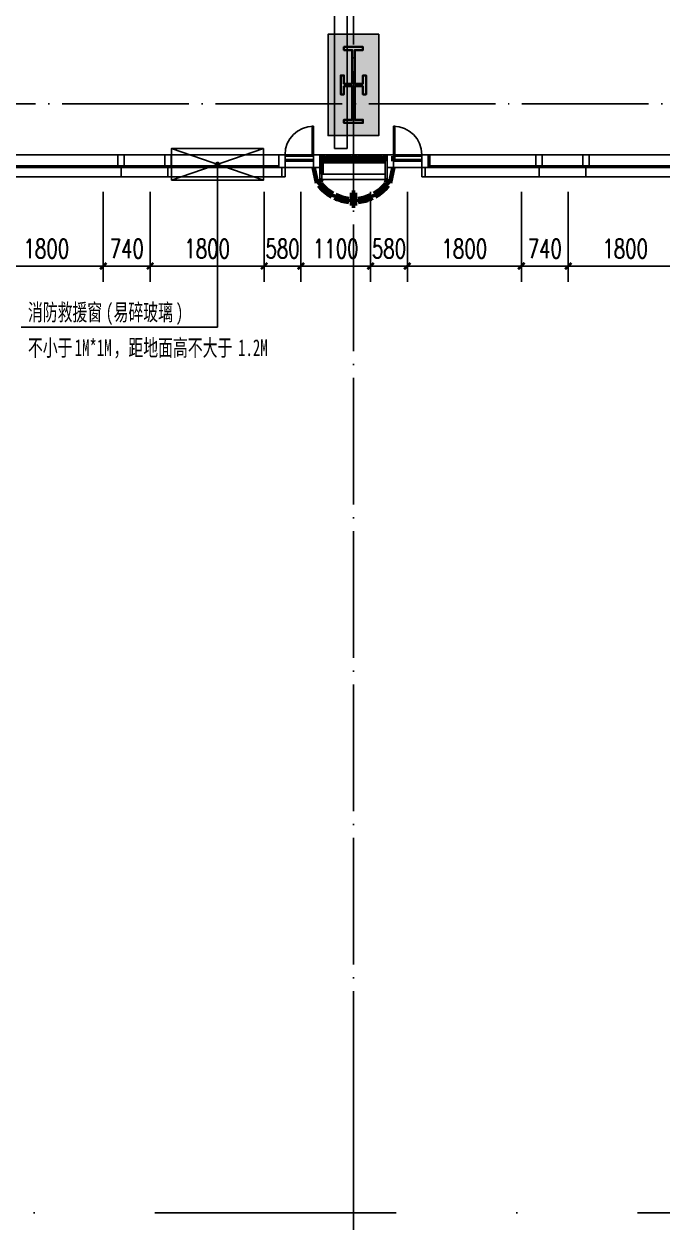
# Model space of a CAD drawing. Header units: millimetres. Extents: x 11476074 to 24729458, y -1239991 to 2813188.
# Drawn here: x 12585994 to 12596069, y 346469 to 365376 of the extents above; entities that cross this region are included whole.
import ezdxf
from ezdxf.xclip import XClip

# ---------------------------------------------------------------- set-up
doc = ezdxf.new("R2010")
doc.units = ezdxf.units.MM
doc.header["$LTSCALE"] = 1000
doc.header["$XCLIPFRAME"] = 0
doc.linetypes.add('10# 轴网$0$DASHDOT', pattern=[25.4, 12.7, -6.35, 0, -6.35])
doc.linetypes.add('DOTE', pattern=[2.42, 2, -0.2, 0.02, -0.2])
doc.layers.add('10# 轴网$0$净用地范围线', color=6, linetype='Continuous', plot=False)
for name, color, linetype in [('A-ANNO-DIMS', 3, 'Continuous'), ('A-AXIS', 18, 'DOTE'), ('A-DETL-0001', 1, 'Continuous'), ('A-GLAZ', 4, 'Continuous'), ('A-WALL', 5, 'Continuous'), ('AXIS', 3, 'Continuous'), ('CURTWALL', 4, 'Continuous'), ('DIM_LEAD', 3, 'Continuous'), ('G-RCZ-CONLine', 5, 'Continuous'), ('HZHZNEWPLOTLAYER#@$TT', 7, 'Continuous'), ('PUB_HATCH', 8, 'Continuous'), ('PUB_TEXT', 7, 'Continuous'), ('图框层', 3, 'Continuous'), ('排水沟', 133, 'Continuous')]:
    doc.layers.add(name, color=color, linetype=linetype)
for name, color, linetype, lineweight in [('A-GENM', 2, 'Continuous', 70), ('A-GENM-PROJ', 2, 'Continuous', 25), ('A-GLAZ-PROJ', 2, 'Continuous', 25), ('钢柱', 51, 'Continuous', 35)]:
    doc.layers.add(name, color=color, linetype=linetype, lineweight=lineweight)
doc.styles.add('_TCH_DIM_T3', font='SIMPLEX', dxfattribs={"width": 0.705882, "bigfont": 'GBCBIG'})
doc.styles.add('宋体', font='', dxfattribs={"width": 0.65})
doc.styles.get('宋体').set_extended_font_data('SimSun')
doc.dimstyles.new('_TCH_ARCH&&100', dxfattribs={"dimtxt": 297.5, "dimasz": 100, "dimexe": 250, "dimexo": 300, "dimgap": 126.25, "dimtad": 1, "dimdec": 0, "dimzin": 0, "dimdsep": 46, "dimtxsty": '_TCH_DIM_T3', "dimblk": 'ARCHTICK', "dimcen": 0.09, "dimclrt": 7, "dimazin": 2, "dimtfac": 1, "dimtdec": 0, "dimtix": 1, "dimtmove": 2, "dimatfit": 3, "dimfxl": 0, "dimtolj": 1, "dimtzin": 0, "dimarcsym": 0})
doc.dimstyles.new('_TCH_ARCH&&150', dxfattribs={"dimtxt": 446.25, "dimasz": 150, "dimexe": 375, "dimexo": 450, "dimgap": 189.375, "dimtad": 1, "dimdec": 0, "dimzin": 0, "dimdsep": 46, "dimtxsty": '_TCH_DIM_T3', "dimblk": 'ARCHTICK', "dimcen": 0.09, "dimclrt": 7, "dimazin": 2, "dimtfac": 1, "dimtdec": 0, "dimtix": 1, "dimtmove": 2, "dimatfit": 3, "dimfxl": 0, "dimtolj": 1, "dimtzin": 0, "dimarcsym": 0})

# ---------------------------------------------------------------- blocks, each defined once
blk = doc.blocks.new('_ArchTick')
at = {"color": 0, "linetype": 'ByBlock', "const_width": 0.4}
blk.add_lwpolyline([(-0.5, -0.5), (0.5, 0.5)], dxfattribs=at)
blk = doc.blocks.new('*D5770')
at = {"layer": 'A-ANNO-DIMS', "color": 0, "lineweight": -2, "transparency": 16777216}
for p, q in [((12585727, 665134), (12585727, 663712)), ((12587527, 665134), (12587527, 663712)), ((12585727, 663962), (12587527, 663962))]:
    blk.add_line(p, q, dxfattribs=at)
at = {"layer": 'Defpoints', "color": 0, "transparency": 16777216}
for p in [(12585727, 665434), (12587527, 665434), (12587527, 663962)]:
    blk.add_point(p, dxfattribs=at)
at = {"layer": 'A-ANNO-DIMS', "color": 0, "lineweight": -2, "transparency": 16777216, "xscale": 100, "yscale": 100, "zscale": 100, "rotation": 180}
blk.add_blockref('_ArchTick', (12585727, 663962), dxfattribs=at)
at = {"layer": 'A-ANNO-DIMS', "color": 0, "lineweight": -2, "transparency": 16777216, "xscale": 100, "yscale": 100, "zscale": 100}
blk.add_blockref('_ArchTick', (12587527, 663962), dxfattribs=at)
at = {"layer": 'A-ANNO-DIMS', "color": 7, "transparency": 16777216, "insert": (12586627, 664237), "char_height": 297.5, "attachment_point": 5, "style": '_TCH_DIM_T3'}
blk.add_mtext('\\A1;1800', dxfattribs=at)
blk = doc.blocks.new('*D5771')
at = {"layer": 'A-ANNO-DIMS', "color": 0, "lineweight": -2, "transparency": 16777216}
for p, q in [((12587527, 665134), (12587527, 663712)), ((12588267, 665134), (12588267, 663712)), ((12587527, 663962), (12587427, 663962)), ((12587527, 663962), (12588267, 663962)), ((12588267, 663962), (12588367, 663962))]:
    blk.add_line(p, q, dxfattribs=at)
at = {"layer": 'Defpoints', "color": 0, "transparency": 16777216}
for p in [(12587527, 665434), (12588267, 665434), (12588267, 663962)]:
    blk.add_point(p, dxfattribs=at)
at = {"layer": 'A-ANNO-DIMS', "color": 0, "lineweight": -2, "transparency": 16777216, "xscale": 100, "yscale": 100, "zscale": 100}
blk.add_blockref('_ArchTick', (12587527, 663962), dxfattribs=at)
at = {"layer": 'A-ANNO-DIMS', "color": 0, "lineweight": -2, "transparency": 16777216, "xscale": 100, "yscale": 100, "zscale": 100, "rotation": 180}
blk.add_blockref('_ArchTick', (12588267, 663962), dxfattribs=at)
at = {"layer": 'A-ANNO-DIMS', "color": 7, "transparency": 16777216, "insert": (12587897, 664237), "char_height": 297.5, "attachment_point": 5, "style": '_TCH_DIM_T3'}
blk.add_mtext('\\A1;740', dxfattribs=at)
blk = doc.blocks.new('*D5772')
at = {"layer": 'A-ANNO-DIMS', "color": 0, "lineweight": -2, "transparency": 16777216}
for p, q in [((12588267, 665134), (12588267, 663712)), ((12590067, 665134), (12590067, 663712)), ((12588267, 663962), (12590067, 663962))]:
    blk.add_line(p, q, dxfattribs=at)
at = {"layer": 'Defpoints', "color": 0, "transparency": 16777216}
for p in [(12588267, 665434), (12590067, 665434), (12590067, 663962)]:
    blk.add_point(p, dxfattribs=at)
at = {"layer": 'A-ANNO-DIMS', "color": 0, "lineweight": -2, "transparency": 16777216, "xscale": 100, "yscale": 100, "zscale": 100, "rotation": 180}
blk.add_blockref('_ArchTick', (12588267, 663962), dxfattribs=at)
at = {"layer": 'A-ANNO-DIMS', "color": 0, "lineweight": -2, "transparency": 16777216, "xscale": 100, "yscale": 100, "zscale": 100}
blk.add_blockref('_ArchTick', (12590067, 663962), dxfattribs=at)
at = {"layer": 'A-ANNO-DIMS', "color": 7, "transparency": 16777216, "insert": (12589167, 664237), "char_height": 297.5, "attachment_point": 5, "style": '_TCH_DIM_T3'}
blk.add_mtext('\\A1;1800', dxfattribs=at)
blk = doc.blocks.new('*D5773')
at = {"layer": 'A-ANNO-DIMS', "color": 0, "lineweight": -2, "transparency": 16777216}
for p, q in [((12590067, 665134), (12590067, 663712)), ((12590647, 665134), (12590647, 663712)), ((12590067, 663962), (12589967, 663962)), ((12590067, 663962), (12590647, 663962)), ((12590647, 663962), (12590747, 663962))]:
    blk.add_line(p, q, dxfattribs=at)
at = {"layer": 'Defpoints', "color": 0, "transparency": 16777216}
for p in [(12590067, 665434), (12590647, 665434), (12590647, 663962)]:
    blk.add_point(p, dxfattribs=at)
at = {"layer": 'A-ANNO-DIMS', "color": 0, "lineweight": -2, "transparency": 16777216, "xscale": 100, "yscale": 100, "zscale": 100}
blk.add_blockref('_ArchTick', (12590067, 663962), dxfattribs=at)
at = {"layer": 'A-ANNO-DIMS', "color": 0, "lineweight": -2, "transparency": 16777216, "xscale": 100, "yscale": 100, "zscale": 100, "rotation": 180}
blk.add_blockref('_ArchTick', (12590647, 663962), dxfattribs=at)
at = {"layer": 'A-ANNO-DIMS', "color": 7, "transparency": 16777216, "insert": (12590357, 664237), "char_height": 297.5, "attachment_point": 5, "style": '_TCH_DIM_T3'}
blk.add_mtext('\\A1;580', dxfattribs=at)
blk = doc.blocks.new('*D5774')
at = {"layer": 'A-ANNO-DIMS', "color": 0, "lineweight": -2, "transparency": 16777216}
for p, q in [((12590647, 665134), (12590647, 663712)), ((12591747, 665134), (12591747, 663712)), ((12590647, 663962), (12591747, 663962))]:
    blk.add_line(p, q, dxfattribs=at)
at = {"layer": 'Defpoints', "color": 0, "transparency": 16777216}
for p in [(12590647, 665434), (12591747, 665434), (12591747, 663962)]:
    blk.add_point(p, dxfattribs=at)
at = {"layer": 'A-ANNO-DIMS', "color": 0, "lineweight": -2, "transparency": 16777216, "xscale": 100, "yscale": 100, "zscale": 100, "rotation": 180}
blk.add_blockref('_ArchTick', (12590647, 663962), dxfattribs=at)
at = {"layer": 'A-ANNO-DIMS', "color": 0, "lineweight": -2, "transparency": 16777216, "xscale": 100, "yscale": 100, "zscale": 100}
blk.add_blockref('_ArchTick', (12591747, 663962), dxfattribs=at)
at = {"layer": 'A-ANNO-DIMS', "color": 7, "transparency": 16777216, "insert": (12591197, 664237), "char_height": 297.5, "attachment_point": 5, "style": '_TCH_DIM_T3'}
blk.add_mtext('\\A1;1100', dxfattribs=at)
blk = doc.blocks.new('*D5775')
at = {"layer": 'A-ANNO-DIMS', "color": 0, "lineweight": -2, "transparency": 16777216}
for p, q in [((12591747, 665134), (12591747, 663712)), ((12592327, 665134), (12592327, 663712)), ((12591747, 663962), (12591647, 663962)), ((12591747, 663962), (12592327, 663962)), ((12592327, 663962), (12592427, 663962))]:
    blk.add_line(p, q, dxfattribs=at)
at = {"layer": 'Defpoints', "color": 0, "transparency": 16777216}
for p in [(12591747, 665434), (12592327, 665434), (12592327, 663962)]:
    blk.add_point(p, dxfattribs=at)
at = {"layer": 'A-ANNO-DIMS', "color": 0, "lineweight": -2, "transparency": 16777216, "xscale": 100, "yscale": 100, "zscale": 100}
blk.add_blockref('_ArchTick', (12591747, 663962), dxfattribs=at)
at = {"layer": 'A-ANNO-DIMS', "color": 0, "lineweight": -2, "transparency": 16777216, "xscale": 100, "yscale": 100, "zscale": 100, "rotation": 180}
blk.add_blockref('_ArchTick', (12592327, 663962), dxfattribs=at)
at = {"layer": 'A-ANNO-DIMS', "color": 7, "transparency": 16777216, "insert": (12592037, 664237), "char_height": 297.5, "attachment_point": 5, "style": '_TCH_DIM_T3'}
blk.add_mtext('\\A1;580', dxfattribs=at)
blk = doc.blocks.new('*D5776')
at = {"layer": 'A-ANNO-DIMS', "color": 0, "lineweight": -2, "transparency": 16777216}
for p, q in [((12592327, 665134), (12592327, 663712)), ((12594127, 665134), (12594127, 663712)), ((12592327, 663962), (12594127, 663962))]:
    blk.add_line(p, q, dxfattribs=at)
at = {"layer": 'Defpoints', "color": 0, "transparency": 16777216}
for p in [(12592327, 665434), (12594127, 665434), (12594127, 663962)]:
    blk.add_point(p, dxfattribs=at)
at = {"layer": 'A-ANNO-DIMS', "color": 0, "lineweight": -2, "transparency": 16777216, "xscale": 100, "yscale": 100, "zscale": 100, "rotation": 180}
blk.add_blockref('_ArchTick', (12592327, 663962), dxfattribs=at)
at = {"layer": 'A-ANNO-DIMS', "color": 0, "lineweight": -2, "transparency": 16777216, "xscale": 100, "yscale": 100, "zscale": 100}
blk.add_blockref('_ArchTick', (12594127, 663962), dxfattribs=at)
at = {"layer": 'A-ANNO-DIMS', "color": 7, "transparency": 16777216, "insert": (12593227, 664237), "char_height": 297.5, "attachment_point": 5, "style": '_TCH_DIM_T3'}
blk.add_mtext('\\A1;1800', dxfattribs=at)
blk = doc.blocks.new('*D5777')
at = {"layer": 'A-ANNO-DIMS', "color": 0, "lineweight": -2, "transparency": 16777216}
for p, q in [((12594127, 665134), (12594127, 663712)), ((12594867, 665134), (12594867, 663712)), ((12594127, 663962), (12594027, 663962)), ((12594127, 663962), (12594867, 663962)), ((12594867, 663962), (12594967, 663962))]:
    blk.add_line(p, q, dxfattribs=at)
at = {"layer": 'Defpoints', "color": 0, "transparency": 16777216}
for p in [(12594127, 665434), (12594867, 665434), (12594867, 663962)]:
    blk.add_point(p, dxfattribs=at)
at = {"layer": 'A-ANNO-DIMS', "color": 0, "lineweight": -2, "transparency": 16777216, "xscale": 100, "yscale": 100, "zscale": 100}
blk.add_blockref('_ArchTick', (12594127, 663962), dxfattribs=at)
at = {"layer": 'A-ANNO-DIMS', "color": 0, "lineweight": -2, "transparency": 16777216, "xscale": 100, "yscale": 100, "zscale": 100, "rotation": 180}
blk.add_blockref('_ArchTick', (12594867, 663962), dxfattribs=at)
at = {"layer": 'A-ANNO-DIMS', "color": 7, "transparency": 16777216, "insert": (12594497, 664237), "char_height": 297.5, "attachment_point": 5, "style": '_TCH_DIM_T3'}
blk.add_mtext('\\A1;740', dxfattribs=at)
blk = doc.blocks.new('*D5778')
at = {"layer": 'A-ANNO-DIMS', "color": 0, "lineweight": -2, "transparency": 16777216}
for p, q in [((12594867, 665134), (12594867, 663712)), ((12596667, 665134), (12596667, 663712)), ((12594867, 663962), (12596667, 663962))]:
    blk.add_line(p, q, dxfattribs=at)
at = {"layer": 'Defpoints', "color": 0, "transparency": 16777216}
for p in [(12594867, 665434), (12596667, 665434), (12596667, 663962)]:
    blk.add_point(p, dxfattribs=at)
at = {"layer": 'A-ANNO-DIMS', "color": 0, "lineweight": -2, "transparency": 16777216, "xscale": 100, "yscale": 100, "zscale": 100, "rotation": 180}
blk.add_blockref('_ArchTick', (12594867, 663962), dxfattribs=at)
at = {"layer": 'A-ANNO-DIMS', "color": 0, "lineweight": -2, "transparency": 16777216, "xscale": 100, "yscale": 100, "zscale": 100}
blk.add_blockref('_ArchTick', (12596667, 663962), dxfattribs=at)
at = {"layer": 'A-ANNO-DIMS', "color": 7, "transparency": 16777216, "insert": (12595767, 664237), "char_height": 297.5, "attachment_point": 5, "style": '_TCH_DIM_T3'}
blk.add_mtext('\\A1;1800', dxfattribs=at)
blk = doc.blocks.new('xfjy')
at = {"layer": 'DIM_LEAD'}
for p, q in [((12576131, 363163), (12576131, 360590)), ((12589331, 363163), (12589331, 360590)), ((12576131, 360590), (12579230, 360590)), ((12589331, 360590), (12586232, 360590))]:
    blk.add_line(p, q, dxfattribs=at)
at = {"layer": 'DIM_LEAD', "const_width": 40}
for points in [[(12576131, 363183, 1), (12576131, 363143, 1)], [(12589331, 363183, 1), (12589331, 363143, 1)]]:
    blk.add_lwpolyline(points, format="xyb", close=True, dxfattribs=at)
at = {"layer": '图框层'}
for p, q in [((12576857, 362913), (12575405, 363413)), ((12576857, 363413), (12575405, 362913)), ((12588605, 362913), (12590057, 363413)), ((12588605, 363413), (12590057, 362913))]:
    blk.add_line(p, q, dxfattribs=at)
for points in [[(12575405, 363413), (12576857, 363413), (12576857, 362913), (12575405, 362913)], [(12590057, 363413), (12588605, 363413), (12588605, 362913), (12590057, 362913)]]:
    blk.add_lwpolyline(points, close=True, dxfattribs=at)
at = {"layer": 'PUB_TEXT', "style": '宋体', "width": 0.65}
for s, height, p in [('消防救援窗', 264.3, (12576732, 360695)), ('(', 264, (12577961, 360695)), ('易碎玻璃', 264.3, (12578083, 360695)), (')', 264, (12579066, 360695)), ('消防救援窗', 264.3, (12586337, 360695)), ('(', 264, (12587566, 360695)), ('易碎玻璃', 264.3, (12587689, 360695)), (')', 264, (12588672, 360695)), ('不小于', 264.3, (12575347, 360135)), ('1M*1M', 264.3, (12576084, 360135)), ('，距地面高不大于', 264.3, (12576698, 360135)), ('1.2M', 264.3, (12578664, 360135)), ('不小于', 264.3, (12586337, 360135)), ('1M*1M', 264.3, (12587074, 360135)), ('，距地面高不大于', 264.3, (12587689, 360135)), ('1.2M', 264.3, (12589655, 360135))]:
    blk.add_text(s, height=height, dxfattribs=at).set_placement(p)
blk = doc.blocks.new('FO-Exterior Column FULL - FO-Exterior Column FULL-4205893-850_L52 HOTEL')
at = {"layer": 'A-GENM'}
for p, q in [((-630, 0), (-580, -249)), ((-500, 110), (-500, 100)), ((-500, -110), (-500, 110)), ((-500, 100), (500, 100)), ((580, -249), (630, 0)), ((630, 100), (630, 175)), ((-580, -249), (-502, -194)), ((-511, -258), (-550, -289)), ((502, -194), (580, -249)), ((550, -289), (511, -258)), ((-348, -458), (-324, -414)), ((-283, -436), (-304, -481)), ((-75, -545), (-75, -495)), ((25, -400), (-25, -400)), ((-25, -400), (-25, -600)), ((25, -600), (25, -400)), ((75, -495), (75, -545)), ((304, -481), (283, -436)), ((324, -414), (348, -458)), ((-25, -600), (25, -600))]:
    blk.add_line(p, q, dxfattribs=at)
for centre, radius, start, end in [((0, 162), 711, 219.3894, 240.6554), ((0, 162), 661, 219.3893, 240.6554), ((-505, -190), 5, 305.3214, 316.3661), ((-505, -190), 5, 349.0665, 0), ((0, 162), 661, 299.3446, 320.6107), ((0, 162), 711, 299.3446, 320.6106), ((0, 162), 711, 244.6842, 263.943), ((0, 162), 661, 244.6842, 263.483), ((0, 162), 661, 276.517, 295.3158), ((0, 162), 711, 276.057, 295.3158)]:
    blk.add_arc(centre, radius, start, end, dxfattribs=at)
blk = doc.blocks.new('FO-Vision _ Louver_updated - 150 Spacing -HOTEL 1000 SPAN-4956676-850_L52 HOTEL')
at = {"layer": 'A-GENM-PROJ'}
blk.add_line((675, 0), (1125, 0), dxfattribs=at)
at = {"layer": 'A-GLAZ'}
for p, q in [((625, 0), (-1175, 0)), ((-1175, 0), (-1175, -25)), ((675, 150), (625, 150)), ((625, 150), (625, 0)), ((675, 0), (675, 150)), ((-1125, -25), (-1175, -25)), ((-1175, -25), (575, -25)), ((1125, -105), (675, -105)), ((675, -125), (1125, -125))]:
    blk.add_line(p, q, dxfattribs=at)
at = {"layer": 'A-GLAZ-PROJ'}
for p, q in [((-1175, 0), (-1175, 150)), ((625, 150), (-1175, 150)), ((-1125, -200), (575, -200))]:
    blk.add_line(p, q, dxfattribs=at)
blk = doc.blocks.new('FO-Vision Panels - 1000 spandrel-4496464-850_L52 HOTEL')
at = {"layer": 'A-GLAZ'}
for p, q in [((-370, 25), (-320, 25)), ((370, 25), (-370, 25)), ((-370, 25), (-370, 0)), ((-370, 0), (370, 0)), ((320, 25), (370, 25)), ((370, 0), (370, 25))]:
    blk.add_line(p, q, dxfattribs=at)
at = {"layer": 'A-GLAZ-PROJ'}
for p, q in [((320, 200), (-320, 200)), ((-370, -150), (-370, 0)), ((370, 0), (370, -150)), ((-370, -150), (370, -150))]:
    blk.add_line(p, q, dxfattribs=at)
blk = doc.blocks.new('FO-Vision _ Louver_updated - 150 Spacing -HOTEL 1000 SPAN-4956731-850_L52 HOTEL')
at = {"layer": 'A-GENM-PROJ'}
blk.add_line((1125, 0), (675, 0), dxfattribs=at)
at = {"layer": 'A-GLAZ'}
for p, q in [((-1175, 25), (-1125, 25)), ((575, 25), (-1175, 25)), ((-1175, 25), (-1175, 0)), ((-1175, 0), (625, 0)), ((625, 0), (625, -150)), ((1125, 125), (675, 125)), ((675, 105), (1125, 105)), ((675, -150), (675, 0)), ((625, -150), (675, -150))]:
    blk.add_line(p, q, dxfattribs=at)
at = {"layer": 'A-GLAZ-PROJ'}
for p, q in [((575, 200), (-1125, 200)), ((-1175, -150), (-1175, 0)), ((-1175, -150), (625, -150))]:
    blk.add_line(p, q, dxfattribs=at)
blk = doc.blocks.new('GP_POLY FOSHAN_SHELL_rvt-2-200_L05-13_ 16-25')
at = {"layer": 'A-DETL-0001'}
for p, q in [((-29430, 17150), (-29455, 17150)), ((-29455, 17150), (-29455, 16700)), ((-29430, 16700), (-29430, 17150)), ((-28170, 17150), (-28170, 16700)), ((-28145, 17150), (-28170, 17150)), ((-28145, 16700), (-28145, 17150)), ((-32420, 16700), (-32520, 16700)), ((-32520, 16700), (-32520, 16525)), ((-32420, 16525), (-32420, 16700)), ((-31680, 16700), (-31780, 16700)), ((-31780, 16700), (-31780, 16525)), ((-31680, 16525), (-31680, 16700)), ((-29880, 16700), (-29980, 16700)), ((-29980, 16700), (-29980, 16500)), ((-29455, 16700), (-29880, 16700)), ((-29880, 16700), (-29880, 16675)), ((-29880, 16600), (-29880, 16675)), ((-29880, 16675), (-29430, 16675)), ((-29455, 16700), (-29430, 16700)), ((-29330, 16700), (-29430, 16700)), ((-29430, 16675), (-29430, 16700)), ((-29430, 16675), (-29430, 16600)), ((-28800, 16700), (-29330, 16700)), ((-29330, 16500), (-29330, 16700)), ((-28270, 16700), (-28800, 16700)), ((-28170, 16700), (-28270, 16700)), ((-28270, 16700), (-28270, 16500)), ((-28170, 16700), (-28170, 16675)), ((-28170, 16700), (-28145, 16700)), ((-28170, 16600), (-28170, 16675)), ((-28170, 16600), (-28170, 16675)), ((-28170, 16675), (-27720, 16675)), ((-27720, 16700), (-28145, 16700)), ((-27620, 16700), (-27720, 16700)), ((-27720, 16675), (-27720, 16700)), ((-27720, 16675), (-27720, 16600)), ((-27620, 16500), (-27620, 16700)), ((-25820, 16700), (-25920, 16700)), ((-25920, 16700), (-25920, 16525)), ((-25820, 16525), (-25820, 16700)), ((-25080, 16700), (-25180, 16700)), ((-25180, 16700), (-25180, 16525)), ((-25080, 16525), (-25080, 16700)), ((-32520, 16525), (-32420, 16525)), ((-31780, 16525), (-31680, 16525)), ((-29980, 16500), (-29880, 16500)), ((-29880, 16600), (-29880, 16500)), ((-29430, 16600), (-29880, 16600)), ((-29880, 16500), (-29430, 16500)), ((-29430, 16500), (-29430, 16600)), ((-29430, 16500), (-29330, 16500)), ((-29330, 16610), (-28800, 16610)), ((-29330, 16500), (-29330, 16287)), ((-29300, 16390), (-29300, 16610)), ((-28800, 16610), (-28270, 16610)), ((-28300, 16610), (-28300, 16390)), ((-28270, 16287), (-28270, 16500)), ((-28270, 16500), (-28170, 16500)), ((-28170, 16600), (-28170, 16500)), ((-27720, 16600), (-28170, 16600)), ((-28170, 16600), (-28170, 16500)), ((-28170, 16500), (-27720, 16500)), ((-27720, 16500), (-27720, 16600)), ((-27720, 16500), (-27620, 16500)), ((-25920, 16525), (-25820, 16525)), ((-25180, 16525), (-25080, 16525)), ((-29330, 16287), (-29300, 16308)), ((-28800, 16390), (-29300, 16390)), ((-29300, 16390), (-29300, 16310)), ((-29300, 16308), (-29300, 16310)), ((-29300, 16310), (-28800, 16310)), ((-28300, 16390), (-28800, 16390)), ((-28800, 16310), (-28300, 16310)), ((-28300, 16310), (-28300, 16390)), ((-28300, 16310), (-28300, 16308)), ((-28300, 16308), (-28270, 16287))]:
    blk.add_line(p, q, dxfattribs=at)
for centre, start, end in [((-29430, 16700), 90.0149, 180), ((-28170, 16700), 0, 89.9851)]:
    blk.add_arc(centre, 450, start, end, dxfattribs=at)
for points in [[(-29330, 16682), (-29330, 16688), (-29317, 16702), (-29303, 16688), (-29303, 16682)], [(-29317, 16628), (-29317, 16647), (-29330, 16663), (-29330, 16682)], [(-29303, 16682), (-29303, 16663), (-29317, 16647), (-29317, 16628)], [(-29303, 16682), (-29303, 16688), (-29290, 16702), (-29277, 16688), (-29277, 16682)], [(-29290, 16628), (-29290, 16647), (-29303, 16663), (-29303, 16682)], [(-29277, 16682), (-29277, 16663), (-29290, 16647), (-29290, 16628)], [(-29277, 16682), (-29277, 16688), (-29263, 16702), (-29250, 16688), (-29250, 16682)], [(-29263, 16628), (-29263, 16647), (-29277, 16663), (-29277, 16682)], [(-29250, 16682), (-29250, 16663), (-29263, 16647), (-29263, 16628)], [(-29250, 16682), (-29250, 16688), (-29237, 16702), (-29223, 16688), (-29223, 16682)], [(-29237, 16628), (-29237, 16647), (-29250, 16663), (-29250, 16682)], [(-29223, 16682), (-29223, 16663), (-29237, 16647), (-29237, 16628)], [(-29223, 16682), (-29223, 16688), (-29210, 16702), (-29197, 16688), (-29197, 16682)], [(-29210, 16628), (-29210, 16647), (-29223, 16663), (-29223, 16682)], [(-29197, 16682), (-29197, 16663), (-29210, 16647), (-29210, 16628)], [(-29197, 16682), (-29197, 16688), (-29183, 16702), (-29170, 16688), (-29170, 16682)], [(-29183, 16628), (-29183, 16647), (-29197, 16663), (-29197, 16682)], [(-29170, 16682), (-29170, 16663), (-29183, 16647), (-29183, 16628)], [(-29170, 16682), (-29170, 16688), (-29157, 16702), (-29143, 16688), (-29143, 16682)], [(-29157, 16628), (-29157, 16647), (-29170, 16663), (-29170, 16682)], [(-29143, 16682), (-29143, 16663), (-29157, 16647), (-29157, 16628)], [(-29143, 16682), (-29143, 16688), (-29130, 16702), (-29117, 16688), (-29117, 16682)], [(-29130, 16628), (-29130, 16647), (-29143, 16663), (-29143, 16682)], [(-29117, 16682), (-29117, 16663), (-29130, 16647), (-29130, 16628)], [(-29117, 16682), (-29117, 16688), (-29103, 16702), (-29090, 16688), (-29090, 16682)], [(-29103, 16628), (-29103, 16647), (-29117, 16663), (-29117, 16682)], [(-29090, 16682), (-29090, 16663), (-29103, 16647), (-29103, 16628)], [(-29090, 16682), (-29090, 16688), (-29077, 16702), (-29063, 16688), (-29063, 16682)], [(-29077, 16628), (-29077, 16647), (-29090, 16663), (-29090, 16682)], [(-29063, 16682), (-29063, 16663), (-29077, 16647), (-29077, 16628)], [(-29063, 16682), (-29063, 16688), (-29050, 16702), (-29037, 16688), (-29037, 16682)], [(-29050, 16628), (-29050, 16647), (-29063, 16663), (-29063, 16682)], [(-29037, 16682), (-29037, 16663), (-29050, 16647), (-29050, 16628)], [(-29037, 16682), (-29037, 16688), (-29023, 16702), (-29010, 16688), (-29010, 16682)], [(-29023, 16628), (-29023, 16647), (-29037, 16663), (-29037, 16682)], [(-29010, 16682), (-29010, 16663), (-29023, 16647), (-29023, 16628)], [(-29010, 16682), (-29010, 16688), (-28997, 16702), (-28983, 16688), (-28983, 16682)], [(-28997, 16628), (-28997, 16647), (-29010, 16663), (-29010, 16682)], [(-28983, 16682), (-28983, 16663), (-28997, 16647), (-28997, 16628)], [(-28983, 16682), (-28983, 16688), (-28970, 16702), (-28957, 16688), (-28957, 16682)], [(-28970, 16628), (-28970, 16647), (-28983, 16663), (-28983, 16682)], [(-28957, 16682), (-28957, 16663), (-28970, 16647), (-28970, 16628)], [(-28957, 16682), (-28957, 16688), (-28943, 16702), (-28930, 16688), (-28930, 16682)], [(-28943, 16628), (-28943, 16647), (-28957, 16663), (-28957, 16682)], [(-28930, 16682), (-28930, 16663), (-28943, 16647), (-28943, 16628)], [(-28930, 16682), (-28930, 16688), (-28917, 16702), (-28903, 16688), (-28903, 16682)], [(-28917, 16628), (-28917, 16647), (-28930, 16663), (-28930, 16682)], [(-28903, 16682), (-28903, 16663), (-28917, 16647), (-28917, 16628)], [(-28903, 16682), (-28903, 16688), (-28890, 16702), (-28877, 16688), (-28877, 16682)], [(-28890, 16628), (-28890, 16647), (-28903, 16663), (-28903, 16682)], [(-28877, 16682), (-28877, 16663), (-28890, 16647), (-28890, 16628)], [(-28877, 16682), (-28877, 16688), (-28863, 16702), (-28850, 16688), (-28850, 16682)], [(-28863, 16628), (-28863, 16647), (-28877, 16663), (-28877, 16682)], [(-28850, 16682), (-28850, 16663), (-28863, 16647), (-28863, 16628)], [(-28850, 16682), (-28850, 16688), (-28837, 16702), (-28823, 16688), (-28823, 16682)], [(-28837, 16628), (-28837, 16647), (-28850, 16663), (-28850, 16682)], [(-28823, 16682), (-28823, 16663), (-28837, 16647), (-28837, 16628)], [(-28823, 16682), (-28823, 16688), (-28816, 16695), (-28810, 16695)], [(-28810, 16628), (-28810, 16647), (-28823, 16663), (-28823, 16682)], [(-28777, 16682), (-28777, 16688), (-28784, 16695), (-28790, 16695)], [(-28790, 16628), (-28790, 16647), (-28777, 16663), (-28777, 16682)], [(-28750, 16682), (-28750, 16688), (-28763, 16702), (-28777, 16688), (-28777, 16682)], [(-28777, 16682), (-28777, 16663), (-28763, 16647), (-28763, 16628)], [(-28763, 16628), (-28763, 16647), (-28750, 16663), (-28750, 16682)], [(-28723, 16682), (-28723, 16688), (-28737, 16702), (-28750, 16688), (-28750, 16682)], [(-28750, 16682), (-28750, 16663), (-28737, 16647), (-28737, 16628)], [(-28737, 16628), (-28737, 16647), (-28723, 16663), (-28723, 16682)], [(-28697, 16682), (-28697, 16688), (-28710, 16702), (-28723, 16688), (-28723, 16682)], [(-28723, 16682), (-28723, 16663), (-28710, 16647), (-28710, 16628)], [(-28710, 16628), (-28710, 16647), (-28697, 16663), (-28697, 16682)], [(-28670, 16682), (-28670, 16688), (-28683, 16702), (-28697, 16688), (-28697, 16682)], [(-28697, 16682), (-28697, 16663), (-28683, 16647), (-28683, 16628)], [(-28683, 16628), (-28683, 16647), (-28670, 16663), (-28670, 16682)], [(-28643, 16682), (-28643, 16688), (-28657, 16702), (-28670, 16688), (-28670, 16682)], [(-28670, 16682), (-28670, 16663), (-28657, 16647), (-28657, 16628)], [(-28657, 16628), (-28657, 16647), (-28643, 16663), (-28643, 16682)], [(-28617, 16682), (-28617, 16688), (-28630, 16702), (-28643, 16688), (-28643, 16682)], [(-28643, 16682), (-28643, 16663), (-28630, 16647), (-28630, 16628)], [(-28630, 16628), (-28630, 16647), (-28617, 16663), (-28617, 16682)], [(-28590, 16682), (-28590, 16688), (-28603, 16702), (-28617, 16688), (-28617, 16682)], [(-28617, 16682), (-28617, 16663), (-28603, 16647), (-28603, 16628)], [(-28603, 16628), (-28603, 16647), (-28590, 16663), (-28590, 16682)], [(-28563, 16682), (-28563, 16688), (-28577, 16702), (-28590, 16688), (-28590, 16682)], [(-28590, 16682), (-28590, 16663), (-28577, 16647), (-28577, 16628)], [(-28577, 16628), (-28577, 16647), (-28563, 16663), (-28563, 16682)], [(-28537, 16682), (-28537, 16688), (-28550, 16702), (-28563, 16688), (-28563, 16682)], [(-28563, 16682), (-28563, 16663), (-28550, 16647), (-28550, 16628)], [(-28550, 16628), (-28550, 16647), (-28537, 16663), (-28537, 16682)], [(-28510, 16682), (-28510, 16688), (-28523, 16702), (-28537, 16688), (-28537, 16682)], [(-28537, 16682), (-28537, 16663), (-28523, 16647), (-28523, 16628)], [(-28523, 16628), (-28523, 16647), (-28510, 16663), (-28510, 16682)], [(-28483, 16682), (-28483, 16688), (-28497, 16702), (-28510, 16688), (-28510, 16682)], [(-28510, 16682), (-28510, 16663), (-28497, 16647), (-28497, 16628)], [(-28497, 16628), (-28497, 16647), (-28483, 16663), (-28483, 16682)], [(-28457, 16682), (-28457, 16688), (-28470, 16702), (-28483, 16688), (-28483, 16682)], [(-28483, 16682), (-28483, 16663), (-28470, 16647), (-28470, 16628)], [(-28470, 16628), (-28470, 16647), (-28457, 16663), (-28457, 16682)], [(-28430, 16682), (-28430, 16688), (-28443, 16702), (-28457, 16688), (-28457, 16682)], [(-28457, 16682), (-28457, 16663), (-28443, 16647), (-28443, 16628)], [(-28443, 16628), (-28443, 16647), (-28430, 16663), (-28430, 16682)], [(-28403, 16682), (-28403, 16688), (-28417, 16702), (-28430, 16688), (-28430, 16682)], [(-28430, 16682), (-28430, 16663), (-28417, 16647), (-28417, 16628)], [(-28417, 16628), (-28417, 16647), (-28403, 16663), (-28403, 16682)], [(-28377, 16682), (-28377, 16688), (-28390, 16702), (-28403, 16688), (-28403, 16682)], [(-28403, 16682), (-28403, 16663), (-28390, 16647), (-28390, 16628)], [(-28390, 16628), (-28390, 16647), (-28377, 16663), (-28377, 16682)], [(-28350, 16682), (-28350, 16688), (-28363, 16702), (-28377, 16688), (-28377, 16682)], [(-28377, 16682), (-28377, 16663), (-28363, 16647), (-28363, 16628)], [(-28363, 16628), (-28363, 16647), (-28350, 16663), (-28350, 16682)], [(-28323, 16682), (-28323, 16688), (-28337, 16702), (-28350, 16688), (-28350, 16682)], [(-28350, 16682), (-28350, 16663), (-28337, 16647), (-28337, 16628)], [(-28337, 16628), (-28337, 16647), (-28323, 16663), (-28323, 16682)], [(-28297, 16682), (-28297, 16688), (-28310, 16702), (-28323, 16688), (-28323, 16682)], [(-28323, 16682), (-28323, 16663), (-28310, 16647), (-28310, 16628)], [(-28310, 16628), (-28310, 16647), (-28297, 16663), (-28297, 16682)], [(-28270, 16682), (-28270, 16688), (-28283, 16702), (-28297, 16688), (-28297, 16682)], [(-28297, 16682), (-28297, 16663), (-28283, 16647), (-28283, 16628)], [(-28283, 16628), (-28283, 16647), (-28270, 16663), (-28270, 16682)], [(-29330, 16615), (-29324, 16615), (-29317, 16622), (-29317, 16628)], [(-29317, 16628), (-29317, 16622), (-29303, 16608), (-29290, 16622), (-29290, 16628)], [(-29290, 16628), (-29290, 16622), (-29277, 16608), (-29263, 16622), (-29263, 16628)], [(-29263, 16628), (-29263, 16622), (-29250, 16608), (-29237, 16622), (-29237, 16628)], [(-29237, 16628), (-29237, 16622), (-29223, 16608), (-29210, 16622), (-29210, 16628)], [(-29210, 16628), (-29210, 16622), (-29197, 16608), (-29183, 16622), (-29183, 16628)], [(-29183, 16628), (-29183, 16622), (-29170, 16608), (-29157, 16622), (-29157, 16628)], [(-29157, 16628), (-29157, 16622), (-29143, 16608), (-29130, 16622), (-29130, 16628)], [(-29130, 16628), (-29130, 16622), (-29117, 16608), (-29103, 16622), (-29103, 16628)], [(-29103, 16628), (-29103, 16622), (-29090, 16608), (-29077, 16622), (-29077, 16628)], [(-29077, 16628), (-29077, 16622), (-29063, 16608), (-29050, 16622), (-29050, 16628)], [(-29050, 16628), (-29050, 16622), (-29037, 16608), (-29023, 16622), (-29023, 16628)], [(-29023, 16628), (-29023, 16622), (-29010, 16608), (-28997, 16622), (-28997, 16628)], [(-28997, 16628), (-28997, 16622), (-28983, 16608), (-28970, 16622), (-28970, 16628)], [(-28970, 16628), (-28970, 16622), (-28957, 16608), (-28943, 16622), (-28943, 16628)], [(-28943, 16628), (-28943, 16622), (-28930, 16608), (-28917, 16622), (-28917, 16628)], [(-28917, 16628), (-28917, 16622), (-28903, 16608), (-28890, 16622), (-28890, 16628)], [(-28890, 16628), (-28890, 16622), (-28877, 16608), (-28863, 16622), (-28863, 16628)], [(-28863, 16628), (-28863, 16622), (-28850, 16608), (-28837, 16622), (-28837, 16628)], [(-28837, 16628), (-28837, 16622), (-28823, 16608), (-28810, 16622), (-28810, 16628)], [(-28763, 16628), (-28763, 16622), (-28777, 16608), (-28790, 16622), (-28790, 16628)], [(-28737, 16628), (-28737, 16622), (-28750, 16608), (-28763, 16622), (-28763, 16628)], [(-28710, 16628), (-28710, 16622), (-28723, 16608), (-28737, 16622), (-28737, 16628)], [(-28683, 16628), (-28683, 16622), (-28697, 16608), (-28710, 16622), (-28710, 16628)], [(-28657, 16628), (-28657, 16622), (-28670, 16608), (-28683, 16622), (-28683, 16628)], [(-28630, 16628), (-28630, 16622), (-28643, 16608), (-28657, 16622), (-28657, 16628)], [(-28603, 16628), (-28603, 16622), (-28617, 16608), (-28630, 16622), (-28630, 16628)], [(-28577, 16628), (-28577, 16622), (-28590, 16608), (-28603, 16622), (-28603, 16628)], [(-28550, 16628), (-28550, 16622), (-28563, 16608), (-28577, 16622), (-28577, 16628)], [(-28523, 16628), (-28523, 16622), (-28537, 16608), (-28550, 16622), (-28550, 16628)], [(-28497, 16628), (-28497, 16622), (-28510, 16608), (-28523, 16622), (-28523, 16628)], [(-28470, 16628), (-28470, 16622), (-28483, 16608), (-28497, 16622), (-28497, 16628)], [(-28443, 16628), (-28443, 16622), (-28457, 16608), (-28470, 16622), (-28470, 16628)], [(-28417, 16628), (-28417, 16622), (-28430, 16608), (-28443, 16622), (-28443, 16628)], [(-28390, 16628), (-28390, 16622), (-28403, 16608), (-28417, 16622), (-28417, 16628)], [(-28363, 16628), (-28363, 16622), (-28377, 16608), (-28390, 16622), (-28390, 16628)], [(-28337, 16628), (-28337, 16622), (-28350, 16608), (-28363, 16622), (-28363, 16628)], [(-28310, 16628), (-28310, 16622), (-28323, 16608), (-28337, 16622), (-28337, 16628)], [(-28283, 16628), (-28283, 16622), (-28297, 16608), (-28310, 16622), (-28310, 16628)], [(-28270, 16615), (-28276, 16615), (-28283, 16622), (-28283, 16628)]]:
    blk.add_open_spline(points, degree=3, dxfattribs=at)
at = {"layer": 'A-GENM-PROJ'}
blk.add_blockref('FO-Exterior Column FULL - FO-Exterior Column FULL-4205893-850_L52 HOTEL', (-28800, 16500), dxfattribs=at)
at = {"layer": 'A-GLAZ-PROJ', "rotation": 180}
for p in [(-33645, 16500), (-27045, 16500)]:
    blk.add_blockref('FO-Vision _ Louver_updated - 150 Spacing -HOTEL 1000 SPAN-4956676-850_L52 HOTEL', p, dxfattribs=at)
at = {"layer": 'A-GLAZ-PROJ'}
for name, p in [('FO-Vision Panels - 1000 spandrel-4496464-850_L52 HOTEL', (-32100, 16500)), ('FO-Vision _ Louver_updated - 150 Spacing -HOTEL 1000 SPAN-4956731-850_L52 HOTEL', (-30555, 16500)), ('FO-Vision Panels - 1000 spandrel-4496464-850_L52 HOTEL', (-25500, 16500)), ('FO-Vision _ Louver_updated - 150 Spacing -HOTEL 1000 SPAN-4956731-850_L52 HOTEL', (-23955, 16500))]:
    blk.add_blockref(name, p, dxfattribs=at)
blk = doc.blocks.new('GP_POLY FOSHAN_SHELL_rvt-3-200_L06-13_16-26')
at = {"layer": 'CURTWALL'}
for points in [[(-32420, 16700), (-31780, 16700), (-31780, 16500), (-32420, 16500)], [(-27595, 16700), (-25920, 16700), (-25920, 16500), (-27595, 16500)]]:
    blk.add_lwpolyline(points, close=True, dxfattribs=at)
blk.add_blockref('GP_POLY FOSHAN_SHELL_rvt-2-200_L05-13_ 16-25', (0, 0))
blk = doc.blocks.new('A$C74AF65BF')
at = {"layer": 'PUB_HATCH'}
h = blk.add_hatch(color=256, dxfattribs=at)
h.dxf.hatch_style = 1
h.paths.add_polyline_path([(-7000, -4600), (-7000, -5400), (-5400, -5400), (-5400, -4600)])
h.paths.add_polyline_path([(-7000, -11200), (-7000, -12000), (-5400, -12000), (-5400, -11200)])
h.paths.add_polyline_path([(-7000, -17800), (-7000, -18600), (-5400, -18600), (-5400, -17800)])
h.paths.add_polyline_path([(9400, -33850), (9400, -32050), (10550, -32050), (10550, -33850)])
h.paths.add_polyline_path([(9400, -10950), (9400, -9150), (10550, -9150), (10550, -10950)])
h.paths.add_polyline_path([(22350, -33850), (22350, -32050), (23600, -32050), (23600, -33850)])
h.paths.add_polyline_path([(22350, -10950), (22350, -9150), (23600, -9150), (23600, -10950)])
h.paths.add_polyline_path([(-7000, -24400), (-7000, -25200), (-5400, -25200), (-5400, -24400)])
h.paths.add_polyline_path([(-7000, -31000), (-7000, -31800), (-5400, -31800), (-5400, -31000)])
h.paths.add_polyline_path([(-7000, -37600), (-7000, -38400), (-5400, -38400), (-5400, -37600)])
h.paths.add_polyline_path([(38400, -4600), (38400, -5400), (40000, -5400), (40000, -4600)])
h.paths.add_polyline_path([(38400, -11200), (38400, -12000), (40000, -12000), (40000, -11200)])
h.paths.add_polyline_path([(38400, -17800), (38400, -18600), (40000, -18600), (40000, -17800)])
h.paths.add_polyline_path([(38400, -24400), (38400, -25200), (40000, -25200), (40000, -24400)])
h.paths.add_polyline_path([(38400, -31000), (38400, -31800), (40000, -31800), (40000, -31000)])
h.paths.add_polyline_path([(38400, -37600), (38400, -38400), (40000, -38400), (40000, -37600)])
h.paths.add_polyline_path([(33400, -41900), (32600, -41900), (32600, -43500), (33400, -43500)])
h.paths.add_polyline_path([(26800, -41900), (26000, -41900), (26000, -43500), (26800, -43500)])
h.paths.add_polyline_path([(20200, -41900), (19400, -41900), (19400, -43500), (20200, -43500)])
h.paths.add_polyline_path([(13600, -41900), (12800, -41900), (12800, -43500), (13600, -43500)])
h.paths.add_polyline_path([(7000, -41900), (6200, -41900), (6200, -43500), (7000, -43500)])
h.paths.add_polyline_path([(400, -41900), (-400, -41900), (-400, -43500), (400, -43500)])
h.paths.add_polyline_path([(33400, 500), (32600, 500), (32600, -1100), (33400, -1100)])
h.paths.add_polyline_path([(26800, 500), (26000, 500), (26000, -1100), (26800, -1100)])
h.paths.add_polyline_path([(20200, 500), (19400, 500), (19400, -1100), (20200, -1100)])
h.paths.add_polyline_path([(13600, 500), (12800, 500), (12800, -1100), (13600, -1100)])
h.paths.add_polyline_path([(7000, 500), (6200, 500), (6200, -1100), (7000, -1100)])
h.paths.add_polyline_path([(10550, -28150), (9400, -28150), (9400, -29750), (10550, -29750)])
h.paths.add_polyline_path([(400, 500), (-400, 500), (-400, -1100), (400, -1100)])
at = {"layer": 'G-RCZ-CONLine', "color": 3}
blk.add_lwpolyline([(26800, -41900), (26000, -41900), (26000, -43500), (26800, -43500)], close=True, dxfattribs=at)
at = {"layer": '钢柱', "color": 2}
blk.add_lwpolyline([(26380, -42680), (26380, -42150), (26250, -42150), (26250, -42100), (26550, -42100), (26550, -42150), (26420, -42150), (26420, -42680), (26550, -42680), (26550, -42550), (26600, -42550), (26600, -42850), (26550, -42850), (26550, -42720), (26420, -42720), (26420, -43250), (26550, -43250), (26550, -43300), (26250, -43300), (26250, -43250), (26380, -43250), (26380, -42720), (26250, -42720), (26250, -42850), (26200, -42850), (26200, -42550), (26250, -42550), (26250, -42680)], close=True, dxfattribs=at)
blk = doc.blocks.new('asdfafg10# 轴网')
at = {"layer": '10# 轴网$0$净用地范围线', "color": 1, "linetype": '10# 轴网$0$DASHDOT', "ltscale": 0.3}
blk.add_lwpolyline([(197886, -176884, -0.027114), (199404, 9181), (137086, -9386), (123429, 26625), (73627, 10279), (9996, 537), (0, 0), (1381, -201376), (11299, -209646), (197886, -176884)], format="xyb", close=True, dxfattribs=at)
blk = doc.blocks.new('A$C5E18228F')
at = {"layer": 'AXIS', "rotation": 350.041212667798}
blk.add_blockref('asdfafg10# 轴网', (-37620, 170992, 0), dxfattribs=at)
blk = doc.blocks.new('*D5713')
at = {"layer": 'AXIS', "color": 0, "lineweight": -2, "transparency": 16777216}
for p, q in [((12451167, 979540), (12451167, 975865)), ((12457767, 979540), (12457767, 975865)), ((12451167, 976240), (12457767, 976240))]:
    blk.add_line(p, q, dxfattribs=at)
at = {"layer": 'Defpoints', "color": 0, "transparency": 16777216}
for p in [(12451167, 979990), (12457767, 979990), (12457767, 976240)]:
    blk.add_point(p, dxfattribs=at)
at = {"layer": 'AXIS', "color": 0, "lineweight": -2, "transparency": 16777216, "xscale": 150, "yscale": 150, "zscale": 150, "rotation": 180}
blk.add_blockref('_ArchTick', (12451167, 976240), dxfattribs=at)
at = {"layer": 'AXIS', "color": 0, "lineweight": -2, "transparency": 16777216, "xscale": 150, "yscale": 150, "zscale": 150}
blk.add_blockref('_ArchTick', (12457767, 976240), dxfattribs=at)
at = {"layer": 'AXIS', "color": 7, "transparency": 16777216, "insert": (12454467, 976652), "char_height": 446.2, "attachment_point": 5, "style": '_TCH_DIM_T3'}
blk.add_mtext('\\A1;6600', dxfattribs=at)
blk = doc.blocks.new('*D5714')
at = {"layer": 'AXIS', "color": 0, "lineweight": -2, "transparency": 16777216}
for p, q in [((12457767, 979540), (12457767, 975865)), ((12464367, 979540), (12464367, 975865)), ((12457767, 976240), (12464367, 976240))]:
    blk.add_line(p, q, dxfattribs=at)
at = {"layer": 'Defpoints', "color": 0, "transparency": 16777216}
for p in [(12457767, 979990), (12464367, 979990), (12464367, 976240)]:
    blk.add_point(p, dxfattribs=at)
at = {"layer": 'AXIS', "color": 0, "lineweight": -2, "transparency": 16777216, "xscale": 150, "yscale": 150, "zscale": 150, "rotation": 180}
blk.add_blockref('_ArchTick', (12457767, 976240), dxfattribs=at)
at = {"layer": 'AXIS', "color": 0, "lineweight": -2, "transparency": 16777216, "xscale": 150, "yscale": 150, "zscale": 150}
blk.add_blockref('_ArchTick', (12464367, 976240), dxfattribs=at)
at = {"layer": 'AXIS', "color": 7, "transparency": 16777216, "insert": (12461067, 976652), "char_height": 446.2, "attachment_point": 5, "style": '_TCH_DIM_T3'}
blk.add_mtext('\\A1;6600', dxfattribs=at)
blk = doc.blocks.new('幕墙尺寸')
at = {"layer": 'A-ANNO-DIMS', "color": 1}
for p1, p2, picture, middle in [((12585726.8, 665433.9), (12587526.9, 665433.9), '*D5770', (12586626.9, 664237.4)), ((12587526.9, 665433.9), (12588266.9, 665433.9), '*D5771', (12587896.9, 664237.4)), ((12588266.9, 665433.9), (12590066.8, 665433.9), '*D5772', (12589166.9, 664237.4)), ((12590066.8, 665433.9), (12590646.9, 665433.9), '*D5773', (12590356.9, 664237.4)), ((12590646.9, 665433.9), (12591746.7, 665433.9), '*D5774', (12591196.8, 664237.4)), ((12591746.7, 665433.9), (12592326.8, 665433.9), '*D5775', (12592036.8, 664237.4)), ((12592326.8, 665433.9), (12594126.7, 665433.9), '*D5776', (12593226.8, 664237.4)), ((12594126.7, 665433.9), (12594866.7, 665433.9), '*D5777', (12594496.7, 664237.4)), ((12594866.7, 665433.9), (12596666.8, 665433.9), '*D5778', (12595766.8, 664237.4))]:
    dim = blk.add_aligned_dim(p1=p1, p2=p2, distance=-1471.5, dimstyle='_TCH_ARCH&&100', dxfattribs=at)
    dim.commit()
    dim.dimension.update_dxf_attribs({"geometry": picture, "text_midpoint": middle})
blk = doc.blocks.new('qlzw')
at = {"layer": 'A-AXIS'}
for p, q in [((12457766.8, 979989.8, 0), (12457766.8, 1082989.8)), ((12416866.8, 995989.8), (12486866.8, 995989.8))]:
    blk.add_line(p, q, dxfattribs=at)
at = {"layer": 'AXIS'}
blk.add_line((12457766.8, 979989.8, 0), (12457766.8, 973989.8, 0), dxfattribs=at)
for p1, p2, picture, middle in [((12451166.8, 979989.8), (12457766.8, 979989.8), '*D5713', (12454466.8, 976652.3)), ((12457766.8, 979989.8), (12464366.8, 979989.8), '*D5714', (12461066.8, 976652.3))]:
    dim = blk.add_aligned_dim(p1=p1, p2=p2, distance=-3750, dimstyle='_TCH_ARCH&&150', dxfattribs=at)
    dim.commit()
    dim.dimension.update_dxf_attribs({"geometry": picture, "text_midpoint": middle})

msp = doc.modelspace()

# ---------------------------------------------------------------- linework, layer by layer
at = {"layer": 'A-WALL'}
for p, q in [((12591096.8, 363413.2), (12591096.8, 368563.2)), ((12590896.8, 363413.2), (12590896.8, 368463.2)), ((12590896.8, 363413.2), (12591096.8, 363413.2))]:
    msp.add_line(p, q, dxfattribs=at)

# ---------------------------------------------------------------- block references
msp.add_blockref('GP_POLY FOSHAN_SHELL_rvt-3-200_L06-13_16-26', (12619996.8, 346613.3))
at = {"layer": 'A-ANNO-DIMS'}
msp.add_blockref('幕墙尺寸', (-280, -302405.8), dxfattribs=at)
at = {"layer": 'G-RCZ-CONLine', "ltscale": 10}
msp.add_blockref('A$C74AF65BF', (12564796.8, 407113.2), dxfattribs=at)
at = {"layer": 'HZHZNEWPLOTLAYER#@$TT'}
ref = msp.add_blockref('A$C5E18228F', (12493302.3, 384062.8, 0), dxfattribs=at)
XClip(ref).set_block_clipping_path([(10939.229282489, -45170.7585890851), (144289.2292804997, 76479.2414109154)])
at = {"layer": '图框层'}
msp.add_blockref('xfjy', (-280, 0), dxfattribs=at)
at = {"layer": '排水沟'}
msp.add_blockref('qlzw', (133430, -631876.5), dxfattribs=at)

doc.saveas('drawing.dxf')
